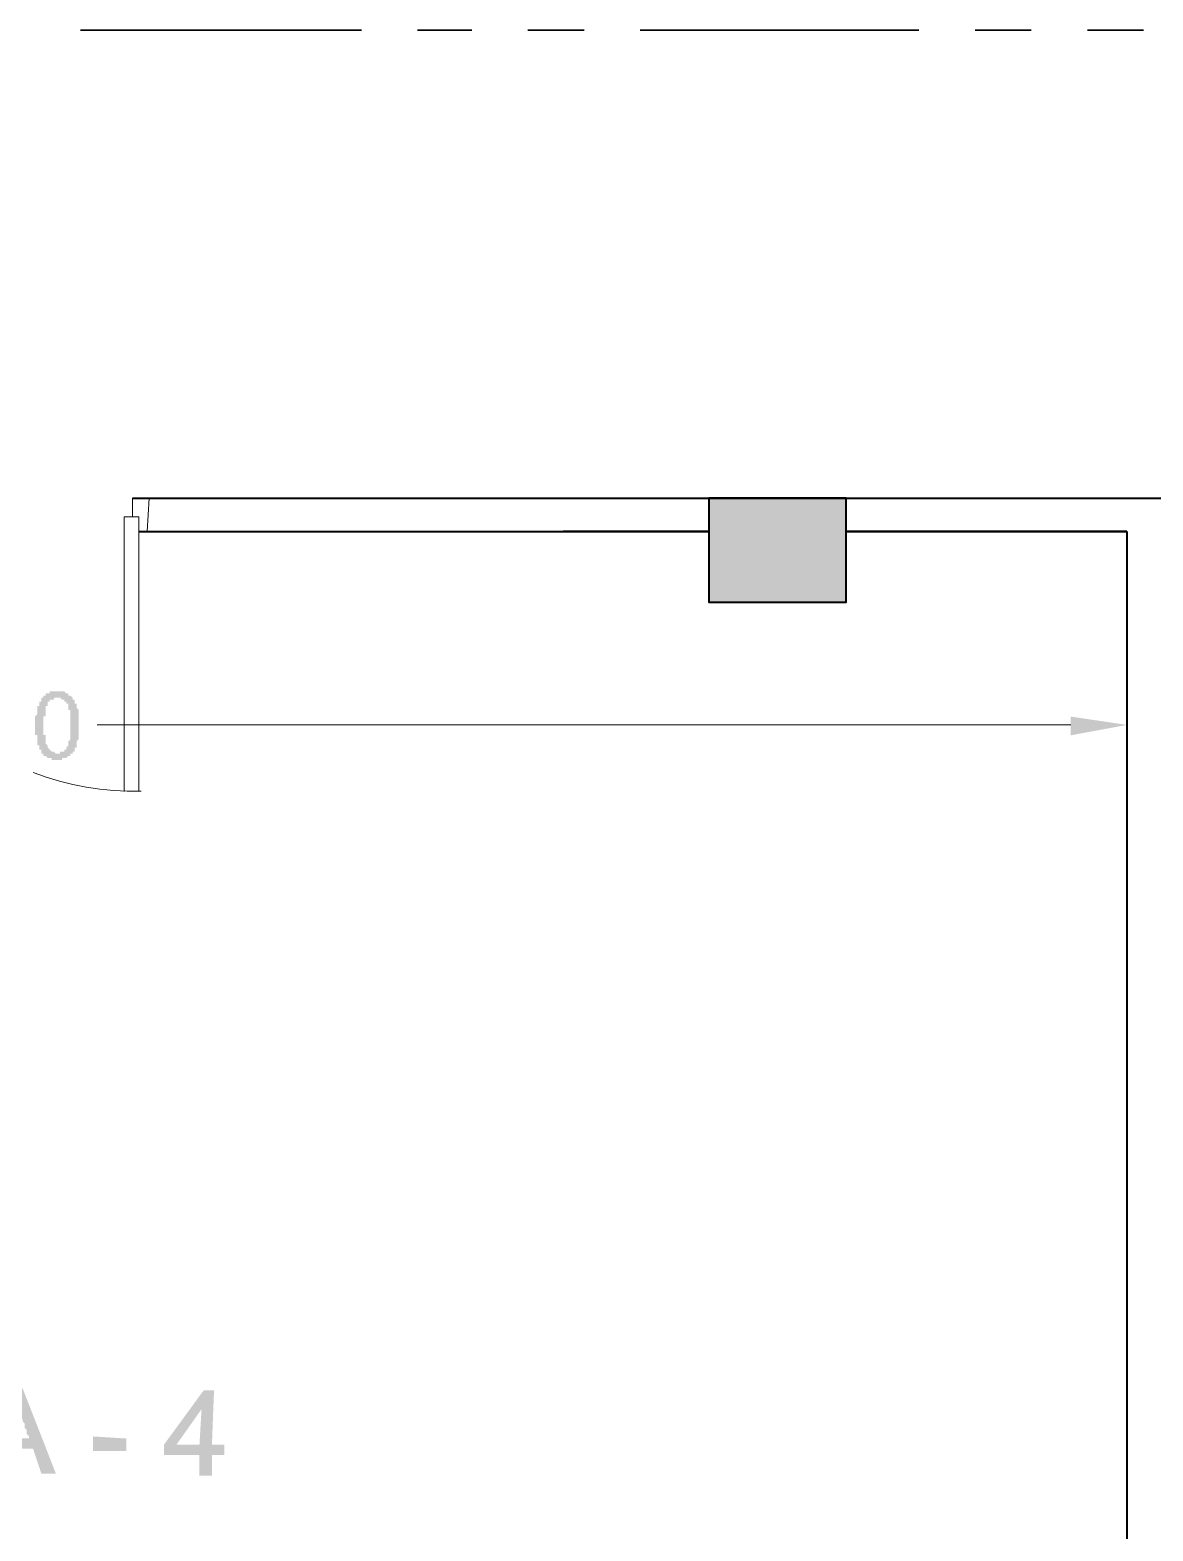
# Model space of a CAD drawing. Header units: inches. Extents: x -11 to 213, y -78 to 40.
# Drawn here: x 6.192 to 9.457, y 18.289 to 22.652 of the extents above; entities that cross this region are included whole.
import ezdxf

# ---------------------------------------------------------------- set-up
doc = ezdxf.new("R2010")
doc.units = ezdxf.units.IN
doc.header["$MEASUREMENT"] = 0
doc.layers.add('PDF_0', color=7, linetype='Continuous')

msp = doc.modelspace()

# ---------------------------------------------------------------- hatches: boundary and pattern name
at = {"layer": 'PDF_0'}
h = msp.add_hatch(color=256, dxfattribs=at)
h.paths.add_polyline_path([(6.27352, 20.72961), (6.27352, 20.72961), (6.27352, 20.72961), (6.27957, 20.72961), (6.27957, 20.72961), (6.28562, 20.72961), (6.28562, 20.72961), (6.28562, 20.72961), (6.29167, 20.72961), (6.29167, 20.72961), (6.29167, 20.72961), (6.29771, 20.72357), (6.29771, 20.72357), (6.29771, 20.72357), (6.29771, 20.72357), (6.30376, 20.72357), (6.30376, 20.72357), (6.30376, 20.71752), (6.30981, 20.71752), (6.30981, 20.71752), (6.30981, 20.71752), (6.30981, 20.71752), (6.31586, 20.71147), (6.31586, 20.71147), (6.31586, 20.71147), (6.31586, 20.71147), (6.31586, 20.70542), (6.32191, 20.70542), (6.32191, 20.70542), (6.32191, 20.69937), (6.32191, 20.69937), (6.32191, 20.69937), (6.32191, 20.69333), (6.32795, 20.69333), (6.32795, 20.69333), (6.32795, 20.68728), (6.32795, 20.68728), (6.32795, 20.68123), (6.32795, 20.68123), (6.32795, 20.68123), (6.334, 20.67518), (6.334, 20.67518), (6.334, 20.66913), (6.334, 20.66913), (6.334, 20.66309), (6.334, 20.66309), (6.334, 20.65704), (6.334, 20.65704), (6.334, 20.65099), (6.334, 20.65099), (6.334, 20.64494), (6.334, 20.64494), (6.334, 20.6389), (6.334, 20.63285), (6.334, 20.63285), (6.334, 20.63285), (6.334, 20.6268), (6.334, 20.62075), (6.334, 20.62075), (6.334, 20.6147), (6.334, 20.6147), (6.334, 20.60866), (6.334, 20.60866), (6.334, 20.60261), (6.334, 20.60261), (6.334, 20.59656), (6.334, 20.59656), (6.334, 20.59051), (6.334, 20.59051), (6.334, 20.59051), (6.32795, 20.58446), (6.32795, 20.58446), (6.32795, 20.57842), (6.32795, 20.57842), (6.32795, 20.57237), (6.32795, 20.57237), (6.32795, 20.57237), (6.32795, 20.56632), (6.32795, 20.56632), (6.32191, 20.56632), (6.32191, 20.56027), (6.32191, 20.56027), (6.32191, 20.56027), (6.32191, 20.55423), (6.32191, 20.55423), (6.31586, 20.55423), (6.31586, 20.55423), (6.31586, 20.54818), (6.30981, 20.54818), (6.30981, 20.54818), (6.30981, 20.54213), (6.30376, 20.54213), (6.30376, 20.54213), (6.30376, 20.54213), (6.29771, 20.53608), (6.29771, 20.53608), (6.29771, 20.53608), (6.29167, 20.53608), (6.29167, 20.53608), (6.28562, 20.53608), (6.28562, 20.53003), (6.28562, 20.53003), (6.27957, 20.53003), (6.27957, 20.53003), (6.27352, 20.53003), (6.27352, 20.53003), (6.27352, 20.53003), (6.26748, 20.53003), (6.26748, 20.53003), (6.26748, 20.53003), (6.26143, 20.53003), (6.26143, 20.53003), (6.26143, 20.53003), (6.25538, 20.53003), (6.25538, 20.53608), (6.25538, 20.53608), (6.24933, 20.53608), (6.24933, 20.53608), (6.24933, 20.53608), (6.24328, 20.53608), (6.24328, 20.53608), (6.24328, 20.53608), (6.23724, 20.54213), (6.23724, 20.54213), (6.23724, 20.54213), (6.23724, 20.54213), (6.23119, 20.54213), (6.23119, 20.54818), (6.23119, 20.54818), (6.23119, 20.54818), (6.22514, 20.54818), (6.22514, 20.55423), (6.22514, 20.55423), (6.22514, 20.55423), (6.22514, 20.56027), (6.21909, 20.56027), (6.21909, 20.56027), (6.21909, 20.56632), (6.21909, 20.56632), (6.21909, 20.56632), (6.21909, 20.57237), (6.21909, 20.57237), (6.21304, 20.57237), (6.21304, 20.57842), (6.21304, 20.57842), (6.21304, 20.58446), (6.21304, 20.58446), (6.21304, 20.59051), (6.21304, 20.59051), (6.21304, 20.59656), (6.21304, 20.59656), (6.21304, 20.60261), (6.207, 20.60261), (6.207, 20.60866), (6.207, 20.60866), (6.207, 20.6147), (6.207, 20.6147), (6.207, 20.62075), (6.207, 20.62075), (6.207, 20.6268), (6.207, 20.63285), (6.207, 20.63285), (6.207, 20.63285), (6.207, 20.6389), (6.207, 20.6389), (6.207, 20.64494), (6.207, 20.64494), (6.207, 20.65099), (6.207, 20.65099), (6.207, 20.65704), (6.207, 20.65704), (6.21304, 20.66309), (6.21304, 20.66309), (6.21304, 20.66913), (6.21304, 20.66913), (6.21304, 20.67518), (6.21304, 20.67518), (6.21304, 20.68123), (6.21304, 20.68123), (6.21304, 20.68123), (6.21304, 20.68728), (6.21909, 20.68728), (6.21909, 20.69333), (6.21909, 20.69333), (6.21909, 20.69333), (6.21909, 20.69937), (6.21909, 20.69937), (6.21909, 20.69937), (6.22514, 20.69937), (6.22514, 20.70542), (6.22514, 20.70542), (6.22514, 20.70542), (6.22514, 20.71147), (6.23119, 20.71147), (6.23119, 20.71147), (6.23119, 20.71752), (6.23724, 20.71752), (6.23724, 20.71752), (6.23724, 20.72357), (6.24328, 20.72357), (6.24328, 20.72357), (6.24328, 20.72357), (6.24933, 20.72357), (6.24933, 20.72961), (6.25538, 20.72961), (6.25538, 20.72961), (6.25538, 20.72961), (6.26143, 20.72961), (6.26143, 20.72961), (6.26748, 20.72961), (6.26748, 20.72961), (6.27352, 20.72961), (6.27352, 20.72961)], flags=0)
h.paths.add_polyline_path([(6.27352, 20.54818), (6.27352, 20.54818), (6.27957, 20.54818), (6.27957, 20.55423), (6.27957, 20.55423), (6.28562, 20.55423), (6.28562, 20.55423), (6.29167, 20.55423), (6.29167, 20.55423), (6.29167, 20.56027), (6.29167, 20.56027), (6.29771, 20.56027), (6.29771, 20.56632), (6.29771, 20.56632), (6.30376, 20.57237), (6.30376, 20.57237), (6.30376, 20.57237), (6.30376, 20.57237), (6.30376, 20.57237), (6.30376, 20.57842), (6.30376, 20.57842), (6.30376, 20.57842), (6.30376, 20.58446), (6.30376, 20.58446), (6.30981, 20.59051), (6.30981, 20.59051), (6.30981, 20.59051), (6.30981, 20.59656), (6.30981, 20.59656), (6.30981, 20.60261), (6.30981, 20.60261), (6.30981, 20.60866), (6.30981, 20.60866), (6.30981, 20.6147), (6.30981, 20.6147), (6.30981, 20.62075), (6.30981, 20.62075), (6.30981, 20.6268), (6.30981, 20.63285), (6.30981, 20.63285), (6.30981, 20.6389), (6.30981, 20.6389), (6.30981, 20.64494), (6.30981, 20.64494), (6.30981, 20.65099), (6.30981, 20.65099), (6.30981, 20.65704), (6.30981, 20.65704), (6.30981, 20.66309), (6.30981, 20.66309), (6.30981, 20.66309), (6.30981, 20.66913), (6.30981, 20.66913), (6.30981, 20.67518), (6.30981, 20.67518), (6.30376, 20.67518), (6.30376, 20.67518), (6.30376, 20.68123), (6.30376, 20.68123), (6.30376, 20.68728), (6.30376, 20.68728), (6.30376, 20.69333), (6.29771, 20.69333), (6.29771, 20.69333), (6.29771, 20.69937), (6.29771, 20.69937), (6.29167, 20.69937), (6.29167, 20.70542), (6.29167, 20.70542), (6.29167, 20.70542), (6.28562, 20.70542), (6.28562, 20.70542), (6.27957, 20.71147), (6.27957, 20.71147), (6.27957, 20.71147), (6.27352, 20.71147), (6.27352, 20.71147), (6.26748, 20.71147), (6.26748, 20.71147), (6.26143, 20.71147), (6.26143, 20.71147), (6.26143, 20.70542), (6.25538, 20.70542), (6.25538, 20.70542), (6.25538, 20.70542), (6.24933, 20.70542), (6.24933, 20.69937), (6.24933, 20.69937), (6.24328, 20.69937), (6.24328, 20.69333), (6.24328, 20.69333), (6.24328, 20.69333), (6.24328, 20.68728), (6.24328, 20.68728), (6.23724, 20.68728), (6.23724, 20.68728), (6.23724, 20.68123), (6.23724, 20.68123), (6.23724, 20.67518), (6.23724, 20.67518), (6.23724, 20.67518), (6.23724, 20.66913), (6.23724, 20.66913), (6.23724, 20.66309), (6.23724, 20.66309), (6.23724, 20.65704), (6.23119, 20.65704), (6.23119, 20.65099), (6.23119, 20.65099), (6.23119, 20.64494), (6.23119, 20.64494), (6.23119, 20.6389), (6.23119, 20.6389), (6.23119, 20.63285), (6.23119, 20.63285), (6.23119, 20.6268), (6.23119, 20.6268), (6.23119, 20.62075), (6.23119, 20.6147), (6.23119, 20.6147), (6.23119, 20.60866), (6.23119, 20.60866), (6.23119, 20.60866), (6.23119, 20.60261), (6.23724, 20.60261), (6.23724, 20.59656), (6.23724, 20.59656), (6.23724, 20.59051), (6.23724, 20.59051), (6.23724, 20.59051), (6.23724, 20.58446), (6.23724, 20.58446), (6.23724, 20.58446), (6.23724, 20.57842), (6.23724, 20.57842), (6.23724, 20.57842), (6.24328, 20.57237), (6.24328, 20.57237), (6.24328, 20.56632), (6.24328, 20.56632), (6.24328, 20.56632), (6.24933, 20.56027), (6.24933, 20.56027), (6.24933, 20.56027), (6.24933, 20.56027), (6.25538, 20.55423), (6.25538, 20.55423), (6.26143, 20.55423), (6.26143, 20.55423), (6.26143, 20.55423), (6.26748, 20.54818), (6.26748, 20.54818), (6.27352, 20.54818)], flags=0)
h = msp.add_hatch(color=256, dxfattribs=at)
h.paths.add_polyline_path([(6.26747, 18.45552), (6.22514, 18.45552), (6.20095, 18.5281), (6.10418, 18.5281), (6.07394, 18.45552), (6.03765, 18.45552), (6.13442, 18.70348), (6.17071, 18.70348)], flags=0)
h.paths.add_polyline_path([(6.18885, 18.55833), (6.18885, 18.56438), (6.1828, 18.57043), (6.1828, 18.57648), (6.1828, 18.58253), (6.17676, 18.58857), (6.17676, 18.58857), (6.17676, 18.59462), (6.17676, 18.60067), (6.17071, 18.60672), (6.17071, 18.60672), (6.17071, 18.61277), (6.17071, 18.61277), (6.16466, 18.61881), (6.16466, 18.62486), (6.16466, 18.62486), (6.16466, 18.62486), (6.16466, 18.63091), (6.15861, 18.63091), (6.15861, 18.63696), (6.15861, 18.63696), (6.15861, 18.63696), (6.15861, 18.643), (6.15861, 18.643), (6.15861, 18.643), (6.15861, 18.643), (6.15861, 18.643), (6.15861, 18.643), (6.15256, 18.64905), (6.15256, 18.64905), (6.15256, 18.6551), (6.15256, 18.6551), (6.15256, 18.66115), (6.15256, 18.6672), (6.14652, 18.6672), (6.14652, 18.67324), (6.15256, 18.67324), (6.15256, 18.6672), (6.15256, 18.6672), (6.15256, 18.66115), (6.15256, 18.6551), (6.14652, 18.6551), (6.14652, 18.64905), (6.14652, 18.64905), (6.14652, 18.643), (6.14652, 18.643), (6.14652, 18.63696), (6.14047, 18.63696), (6.14047, 18.63091), (6.14047, 18.63091), (6.11628, 18.55833)], flags=0)
h = msp.add_hatch(color=256, dxfattribs=at)
h.paths.add_polyline_path([(6.75737, 18.50995), (6.72108, 18.50995), (6.72108, 18.44948), (6.6848, 18.44948), (6.6848, 18.50995), (6.58198, 18.50995), (6.58198, 18.54019), (6.69689, 18.69744), (6.72713, 18.69744), (6.72108, 18.54019), (6.75737, 18.54019)], flags=0)
h.paths.add_polyline_path([(6.6848, 18.54019), (6.69084, 18.64301), (6.69084, 18.64301), (6.61827, 18.54019)], flags=0)

# ---------------------------------------------------------------- linework, layer by layer
at = {"layer": 'PDF_0', "lineweight": 30}
for points in [[(7.15569, 22.65204), (6.33923, 22.65204)], [(7.47623, 22.65204), (7.31898, 22.65204)], [(7.80281, 22.65204), (7.63952, 22.65204)], [(8.77652, 22.65204), (7.96611, 22.65204)], [(9.10311, 22.65204), (8.93981, 22.65204)], [(9.42969, 22.65204), (9.2664, 22.65204)]]:
    msp.add_lwpolyline(points, dxfattribs=at)
at = {"layer": 'PDF_0', "lineweight": 40}
for points in [[(6.49043, 21.29127), (9.59903, 21.29127)], [(6.50857, 21.19451), (8.16569, 21.19451), (7.74234, 21.19451)], [(9.38131, 21.19451), (9.38131, 15.94495)]]:
    msp.add_lwpolyline(points, dxfattribs=at)
at = {"layer": 'PDF_0', "lineweight": 13}
msp.add_lwpolyline([(6.50857, 21.19451), (6.50857, 21.23684), (6.49043, 21.23684), (6.49043, 21.29127), (6.53881, 21.29127), (6.53276, 21.19451)], close=True, dxfattribs=at)
at = {"layer": 'PDF_0', "lineweight": 40}
for points in [[(8.16569, 21.29127), (8.16569, 20.98888), (8.56485, 20.98888), (8.56485, 21.29127)], [(9.38131, 21.19451), (8.56485, 21.19451)]]:
    msp.add_lwpolyline(points, close=True, dxfattribs=at)
at = {"layer": 'PDF_0', "lineweight": 13}
msp.add_lwpolyline([(6.46623, 20.43852), (6.46623, 21.23684), (6.50857, 21.23684), (6.50857, 20.43852)], dxfattribs=at)
at = {"layer": 'PDF_0', "lineweight": 5}
for points in [[(9.38131, 20.60181), (9.38131, 20.75906)], [(9.21802, 20.63205), (6.38761, 20.63205)]]:
    msp.add_lwpolyline(points, dxfattribs=at)
msp.add_arc((6.49428, 21.25882), 0.81949, 249.07103, 271.45569, dxfattribs=at)
at = {"layer": 'PDF_0', "color": 9, "true_color": 0x00007f}
for points in [[(8.56485, 20.98888), (8.56485, 21.29127), (8.16569, 20.98888)], [(8.56485, 21.29127), (8.16569, 20.98888), (8.16569, 21.29127)]]:
    msp.add_solid(points, dxfattribs=at)
at = {"layer": 'PDF_0'}
msp.add_solid([(9.21802, 20.65625), (9.21802, 20.60181), (9.38131, 20.63205)], dxfattribs=at)
at = {"layer": 'PDF_0', "lineweight": 13}
msp.add_solid([(6.47228, 18.52135), (6.37552, 18.52135), (6.47228, 18.55763), (6.37552, 18.56368)], dxfattribs=at)

doc.saveas('drawing.dxf')
